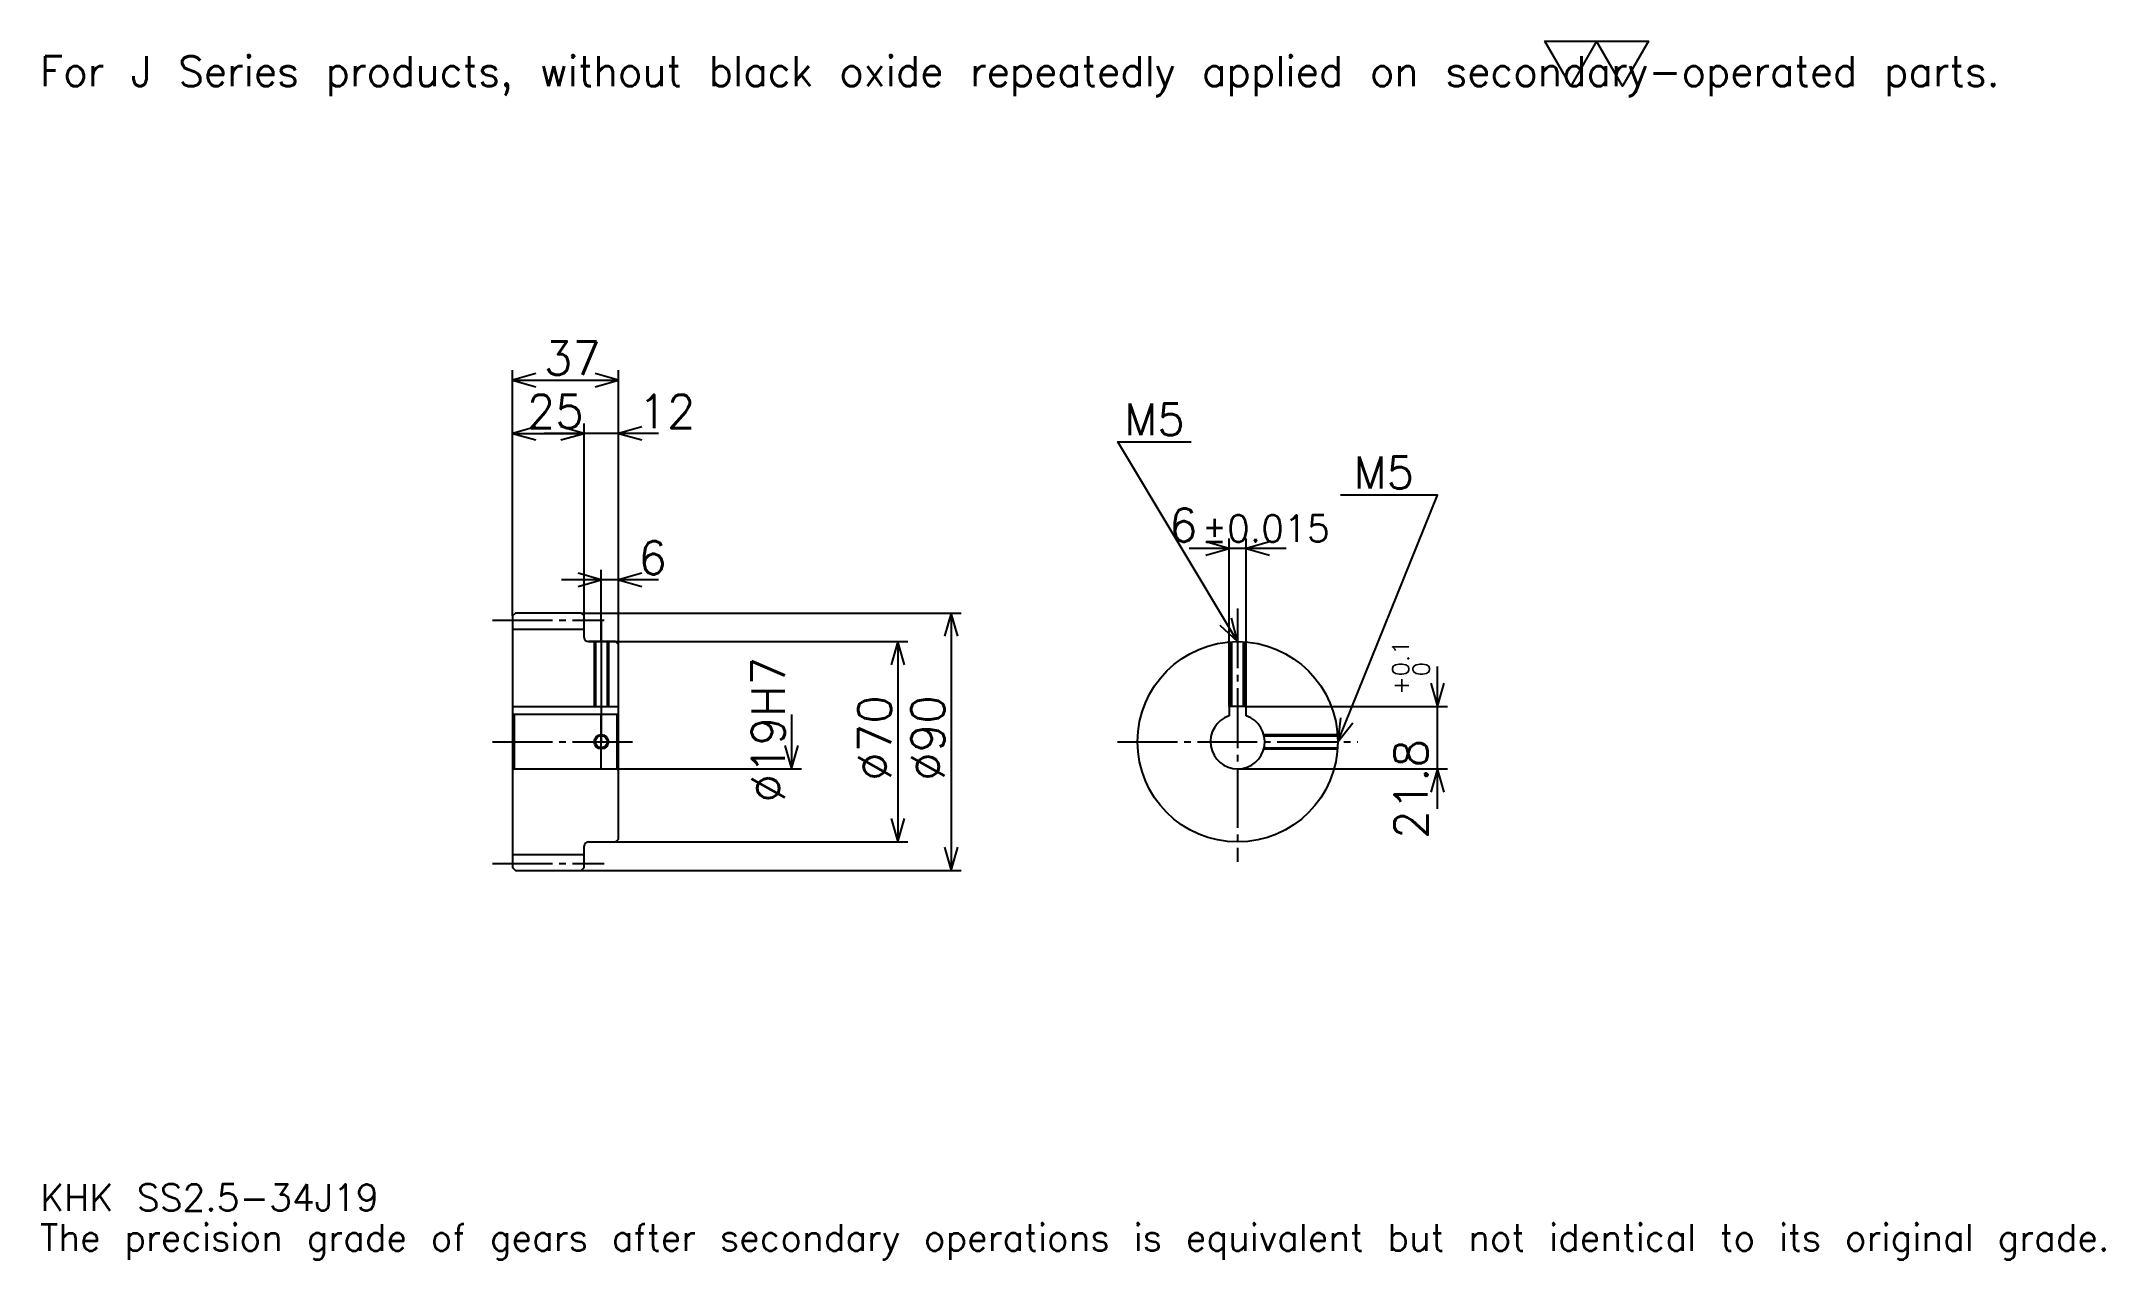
# Model space of a CAD drawing. Extents: x 24 to 745, y 9 to 434.
import ezdxf

# ---------------------------------------------------------------- set-up
doc = ezdxf.new("R2010")
doc.units = 0
doc.linetypes.add('DASHDOT', pattern=[27.913044, 20.934783, -2.326087, 2.326087, -2.326087])
doc.layers.get('0').update_dxf_attribs({"linetype": 'CONTINUOUS'})
doc.layers.add('DASHDOT', color=6, linetype='DASHDOT')
doc.styles.add('KANJI', font='TXT', dxfattribs={"bigfont": 'BIGFONT'})

msp = doc.modelspace()

# ---------------------------------------------------------------- linework, layer by layer
at = {"color": 5}
for p, q in [((188.413055, 234.57608), (188.413055, 319.478271)), ((225.413055, 234.57608), (225.413055, 319.478271)), ((188.413055, 315.989136), (225.413055, 315.989136)), ((188.413055, 297.380432), (213.413055, 297.380432)), ((239.369568, 297.380432), (199.456528, 297.380432)), ((213.413055, 234.57608), (213.413055, 300.869568)), ((438.847839, 201.876083), (438.847839, 260.630432)), ((444.847839, 201.876083), (444.847839, 260.630432)), ((458.804352, 257.141296), (424.891296, 257.141296)), ((239.369568, 246.206512), (205.456528, 246.206512)), ((219.413055, 234.57608), (219.413055, 249.695648)), ((188.413055, 233.57608), (188.413055, 234.57608)), ((212.413055, 234.57608), (225.413055, 234.57608)), ((213.413055, 233.57608), (213.413055, 234.57608)), ((219.413055, 224.57608), (219.413055, 234.57608)), ((219.413055, 224.57608), (219.413055, 234.57608)), ((225.413055, 234.57608), (345.206543, 234.57608)), ((225.413055, 223.57608), (225.413055, 234.57608)), ((341.717407, 234.57608), (341.717407, 144.57608)), ((214.913055, 224.57608), (225.413055, 224.57608)), ((225.413055, 224.57608), (326.597839, 224.57608)), ((323.108704, 224.57608), (323.108704, 154.57608)), ((511.739136, 166.119568), (511.739136, 215.832596)), ((285.891296, 199.07608), (285.891296, 180.07608)), ((444.847839, 201.876083), (515.228271, 201.876083)), ((225.413055, 180.07608), (289.380432, 180.07608)), ((441.847839, 180.07608), (515.228271, 180.07608)), ((214.913055, 154.57608), (225.413055, 154.57608)), ((225.413055, 154.57608), (326.597839, 154.57608)), ((212.413055, 144.57608), (225.413055, 144.57608)), ((225.413055, 144.57608), (345.206543, 144.57608))]:
    msp.add_line(p, q, dxfattribs=at)
at = {"color": 4}
for p, q in [((188.413055, 228.95108), (213.413055, 228.95108)), ((188.413055, 201.876083), (225.413055, 201.876083)), ((188.913055, 199.07608), (188.913055, 180.07608)), ((224.913055, 199.07608), (225.413055, 199.57608)), ((224.913055, 180.07608), (225.413055, 179.57608)), ((188.413055, 150.20108), (213.413055, 150.20108))]:
    msp.add_line(p, q, dxfattribs=at)
at = {"color": 7}
msp.add_lwpolyline([(558.260864, 418.695648), (549.189148, 434.419983), (585.476074, 434.419983), (576.404358, 418.695648), (567.332581, 434.419983), (558.260864, 418.695648)], dxfattribs=at)
at = {"color": 5}
for points in [[(196.554352, 318.315186), (188.413055, 315.989136), (196.554352, 313.663025)], [(217.271759, 313.663025), (225.413055, 315.989136), (217.271759, 318.315186)], [(196.554352, 299.706512), (188.413055, 297.380432), (196.554352, 295.054352)], [(205.271759, 295.054352), (213.413055, 297.380432), (205.271759, 299.706512)], [(205.271759, 295.054352), (213.413055, 297.380432), (205.271759, 299.706512)], [(233.554352, 299.706512), (225.413055, 297.380432), (233.554352, 295.054352)], [(441.847839, 224.57608), (399.978271, 294.358704), (425.565247, 294.358704)], [(476.847839, 189.57608), (511.739136, 275.75), (477.778259, 275.75)], [(430.706543, 254.815216), (438.847839, 257.141296), (430.706543, 259.467377)], [(452.989136, 259.467377), (444.847839, 257.141296), (452.989136, 254.815216)], [(211.271759, 243.880432), (219.413055, 246.206512), (211.271759, 248.532608)], [(233.554352, 248.532608), (225.413055, 246.206512), (233.554352, 243.880432)], [(344.043488, 226.434784), (341.717407, 234.57608), (339.391327, 226.434784)], [(435.664551, 230.360428), (441.847839, 224.57608), (439.653778, 232.753952)], [(325.434784, 216.434784), (323.108704, 224.57608), (320.782623, 216.434784)], [(509.413055, 210.01738), (511.739136, 201.876083), (514.065186, 210.01738)], [(477.747192, 197.99527), (476.847839, 189.57608), (482.059326, 196.249313)], [(283.565216, 188.217377), (285.891296, 180.07608), (288.217407, 188.217377)], [(514.065186, 171.934784), (511.739136, 180.07608), (509.413055, 171.934784)], [(320.782623, 162.717377), (323.108704, 154.57608), (325.434784, 162.717377)], [(339.391327, 152.717377), (341.717407, 144.57608), (344.043488, 152.717377)]]:
    msp.add_lwpolyline(points, dxfattribs=at)
at = {"color": 4}
for points in [[(213.413055, 226.07608), (213.413055, 233.57608), (212.413055, 234.57608), (189.413055, 234.57608), (188.413055, 233.57608), (188.413055, 179.57608)], [(214.913055, 154.57608), (224.413055, 154.57608), (225.413055, 155.57608), (225.413055, 223.57608), (224.413055, 224.57608), (214.913055, 224.57608)], [(216.913055, 224.57608), (216.913055, 201.876083)], [(217.348053, 224.57608), (217.348053, 201.876083)], [(221.478058, 224.57608), (221.478058, 201.876083)], [(221.913055, 224.57608), (221.913055, 201.876083)], [(439.347839, 201.876083), (439.347839, 224.486679)], [(439.782837, 201.876083), (439.782837, 224.515106)], [(443.912842, 201.876083), (443.912842, 224.515106)], [(444.347839, 201.876083), (444.347839, 224.486679)], [(188.413055, 179.57608), (188.913055, 180.07608), (224.913055, 180.07608), (224.913055, 199.07608), (188.913055, 199.07608), (188.413055, 199.57608)], [(444.847839, 198.589966), (444.847839, 201.876083), (438.847839, 201.876083), (438.847839, 198.589966)], [(451.013, 192.07608), (476.758453, 192.07608)], [(451.120697, 191.641083), (476.786865, 191.641083)], [(451.013, 187.07608), (476.758453, 187.07608)], [(451.120697, 187.511078), (476.786865, 187.511078)], [(188.413055, 179.57608), (188.413055, 145.57608), (189.413055, 144.57608), (212.413055, 144.57608), (213.413055, 145.57608), (213.413055, 153.07608)]]:
    msp.add_lwpolyline(points, dxfattribs=at)
for centre, radius in [((441.847839, 189.57608), 35), ((219.413055, 189.57608), 2.065)]:
    msp.add_circle(centre, radius, dxfattribs=at)
at = {"color": 7}
msp.add_circle((219.413055, 189.57608), 2.5, dxfattribs=at)
at = {"color": 4}
for centre, radius, start, end in [((214.913055, 226.07608), 1.5, 180, 270), ((441.847839, 189.57608), 9.5, 108.408480326, 71.591519674), ((214.913055, 153.07608), 1.5, 90, 180)]:
    msp.add_arc(centre, radius, start, end, dxfattribs=at)
at = {"layer": 'DASHDOT', "color": 7}
for p, q in [((181.434799, 232.07608), (220.391312, 232.07608)), ((441.847839, 236.206512), (441.847839, 147.597824)), ((219.413055, 224.57608), (219.413055, 189.57608)), ((181.434799, 189.57608), (232.391312, 189.57608)), ((399.869568, 189.57608), (483.826111, 189.57608)), ((181.434799, 147.07608), (220.391312, 147.07608))]:
    msp.add_line(p, q, dxfattribs=at)
for points in [[(219.413055, 231.554337), (219.413055, 194.897827)], [(219.413055, 180.097824), (219.413055, 199.054337)], [(209.934799, 189.57608), (228.891312, 189.57608)]]:
    msp.add_lwpolyline(points, dxfattribs=at)

# ---------------------------------------------------------------- texts
at = {"color": 7, "style": 'KANJI'}
for s, height, p in [('For J Series products, without black oxide repeatedly applied on secondary-operated parts.', 10.467391, (23.26087, 418.695648)), ('37', 11.630435, (199.353271, 317.849976)), ('25', 11.630435, (193.353271, 299.241302)), ('12', 11.630435, (232.391312, 299.241302)), ('M5', 11.165218, (402.304382, 296.684784)), ('M5', 11.165218, (482.43042, 278.07608)), ('6', 11.630435, (417.840332, 259.467377)), ('%%p0.015', 9.304348, (429.353027, 259.467377)), ('6', 11.630435, (232.391312, 248.067383)), ('KHK SS2.5-34J19', 9.304348, (23.26087, 25.586956)), ('The precision grade of gears after secondary operations is equivalent but not identical to its original grade.', 9.304348, (23.26087, 11.630435))]:
    msp.add_text(s, height=height, dxfattribs=at).set_placement(p)
for s, height, p in [('%%c19H7', 11.630435, (283.565216, 168.35054)), ('0.1', 5.815217, (501.736969, 212.487717)), ('0', 5.815217, (508.947845, 212.487717)), ('+', 5.815217, (501.736969, 205.97467)), ('%%c70', 11.630435, (320.782623, 175.910324)), ('%%c90', 11.630435, (339.391327, 175.910324)), ('21.8', 11.630435, (508.25, 155.633545))]:
    msp.add_text(s, height=height, rotation=90, dxfattribs=at).set_placement(p)

doc.saveas('drawing.dxf')
